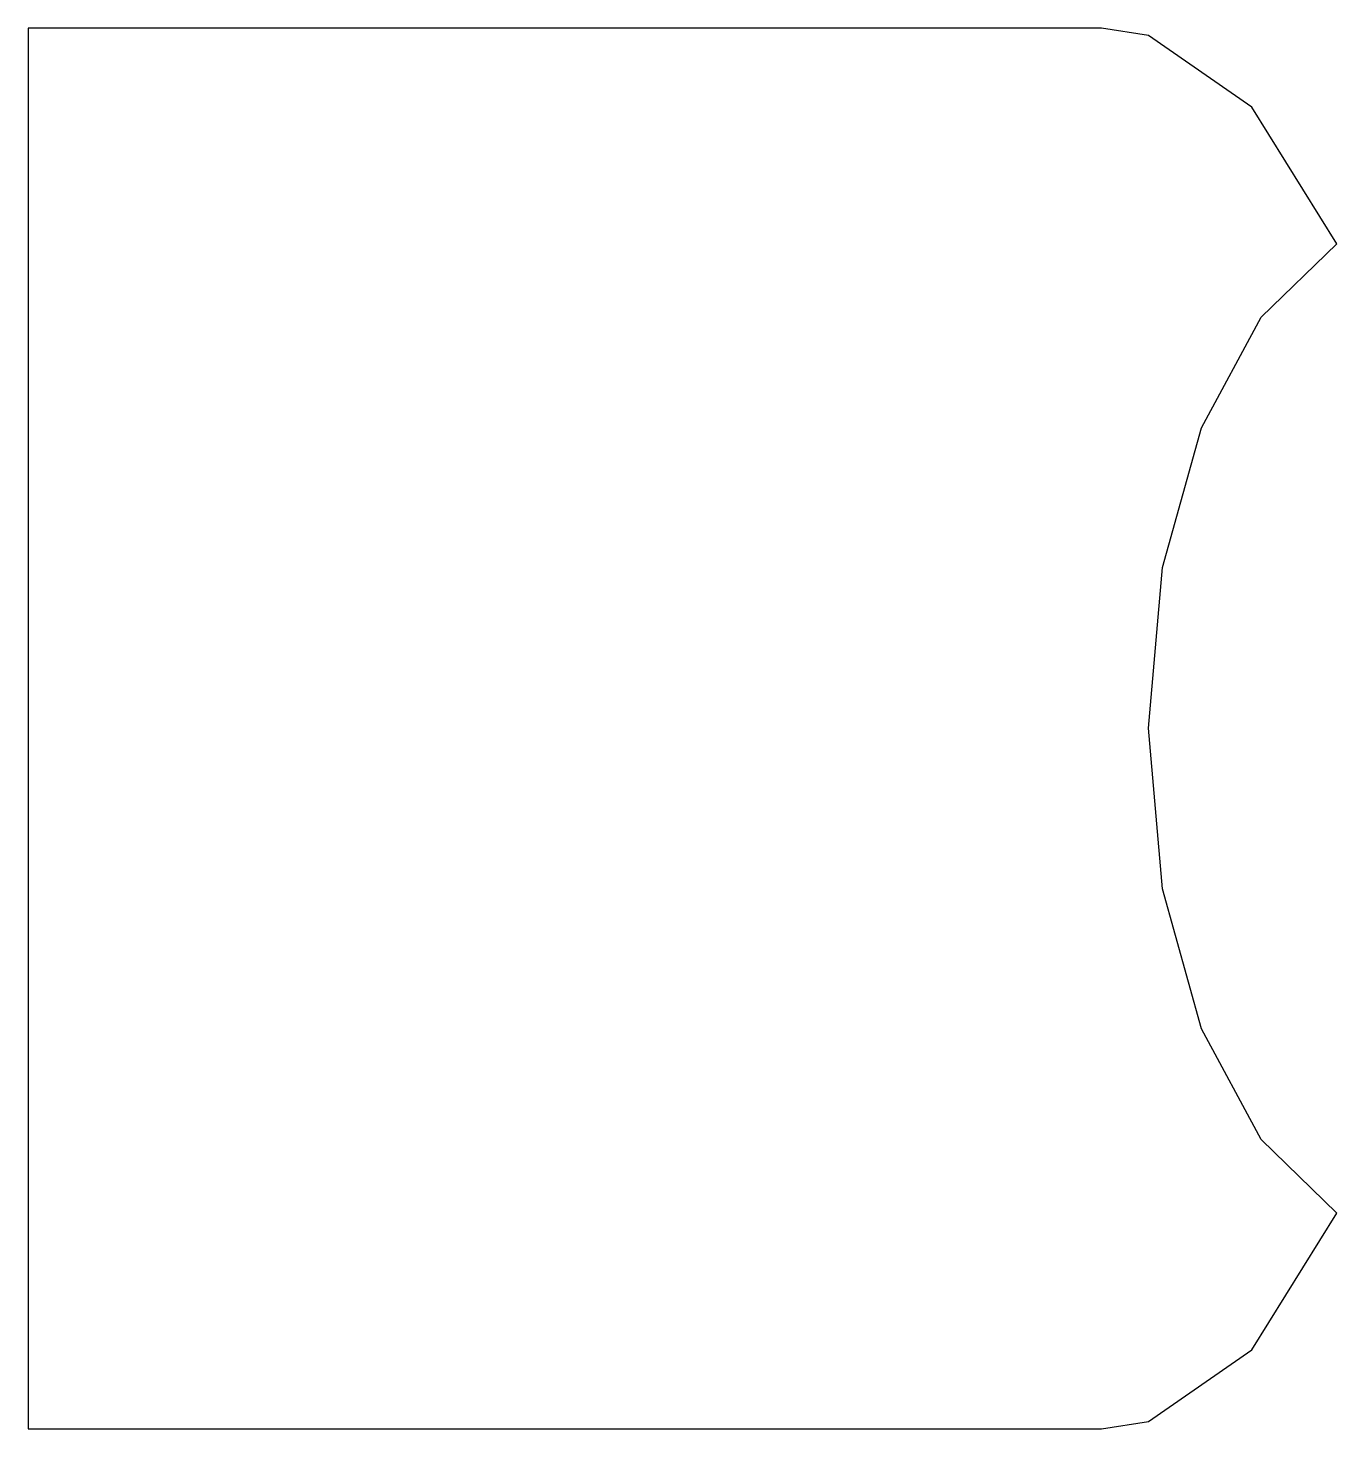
# Model space of a CAD drawing. Extents: x 0 to 14, y 0 to 15.
import ezdxf

# ---------------------------------------------------------------- set-up
doc = ezdxf.new("R2010")
doc.units = 0
doc.layers.add('Layer_1', color=7, linetype='CONTINUOUS')

msp = doc.modelspace()

# ---------------------------------------------------------------- linework, layer by layer
at = {"layer": 'Layer_1', "color": 7}
msp.add_lwpolyline([(0, 15), (0, -0.001875), (11.500556, -0.001875), (12.003264, 0.0775), (13.110885, 0.844281), (14.022917, 2.308819), (13.211671, 3.096345), (12.57249, 4.282813), (12.15361, 5.780947), (12.003264, 7.503472), (12.15361, 9.224619), (12.57249, 10.719721), (13.211671, 11.903157), (14.022917, 12.689305), (13.111067, 14.153612), (12.003264, 14.920625), (11.500556, 15), (0, 15)], dxfattribs=at)

doc.saveas('drawing.dxf')
